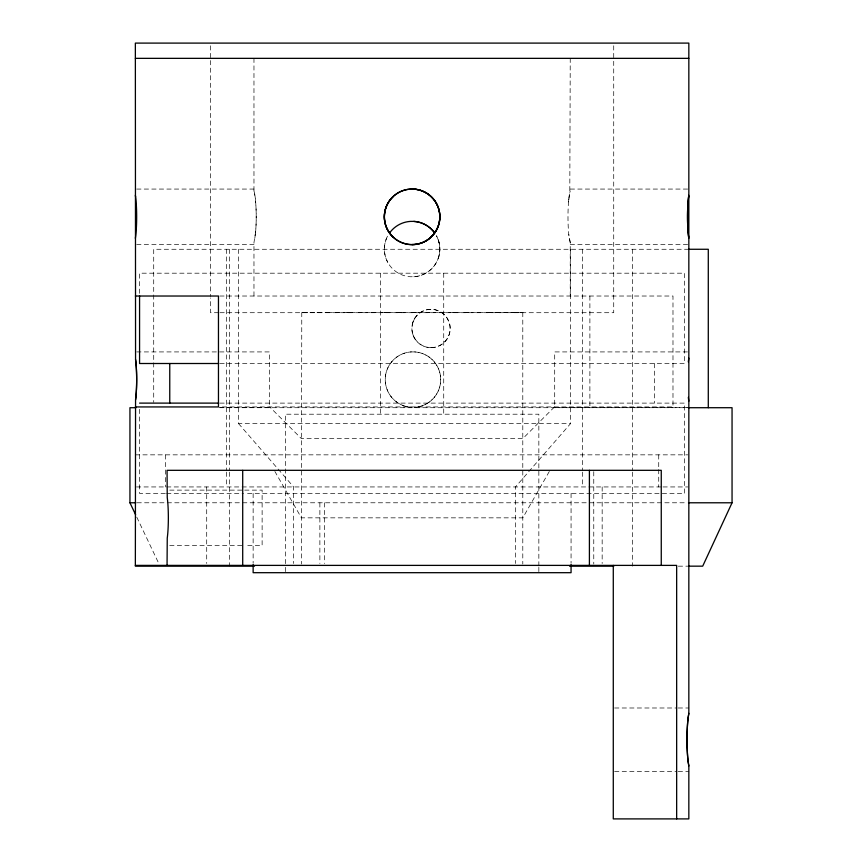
<?xml version="1.0" encoding="UTF-8"?>
<svg xmlns="http://www.w3.org/2000/svg" width="862" height="862" viewBox="0 0 862 862"><rect width="100%" height="100%" fill="white"/><g stroke="black" fill="none" stroke-linecap="round" stroke-linejoin="round"><path stroke-width="0.65" stroke-dasharray="4.31 3.23" d="M568.532 201.945L568.791 199.122M253.967 296.022L253.967 242.578L255.658 231.652A27.595 3.459 -90 0 0 255.098 196.59L253.967 191.019L253.967 58.347M430.989 347.666A19.223 19.179 88.3 0 0 447.184 338.788L449.231 334.434A19.136 19.104 -90 0 0 449.242 322.582L447.195 318.24A19.223 19.179 -90 0 0 414.848 318.207C410.862 324.284 410.872 332.646 414.805 338.755A19.19 19.19 0 0 0 447.184 338.788C451.117 332.689 451.138 324.338 447.206 318.24A19.19 19.19 0 0 0 414.805 318.186M570.235 296.022L570.235 242.578L569.092 237.007A27.595 3.459 -90 0 1 569.804 192.495L570.235 58.347M569.814 192.495L570.235 191.019M412.769 322.55L414.816 318.207M413.835 276.777A27.746 27.692 -90 0 0 436.42 235.714L437.874 238.871A27.282 26.808 -90 0 1 437.874 259.29L436.398 262.436A27.789 27.735 90 0 1 413.835 276.745L410.355 276.756A27.746 27.692 -90 0 1 387.781 235.714L386.316 238.871A27.282 26.808 -90 0 0 386.316 259.29L387.803 262.436M549.299 471.471L522.792 517.846L301.398 517.846L274.903 471.471M301.775 312.464L301.398 564.06M570.59 249.269L570.59 423.565L515.465 486.944L515.465 563.479M554.481 406.939L522.792 438.629L301.398 438.629L269.709 406.939M521.424 312.464L520.303 312.464M303.898 312.464L302.767 312.464M518.331 312.464L516.478 312.464M307.723 312.464L305.87 312.464M513.558 312.464L511.004 312.464M313.186 312.464L310.632 312.464M507.19 312.464L503.979 312.464M320.211 312.464L317 312.464M499.324 312.464L495.499 312.464M329.349 312.464L301.183 312.464M490.737 312.464L324.866 312.464M339.229 312.464L336.169 312.464M480.349 312.464L477.289 312.464M350.252 312.464L346.901 312.464M468.874 312.464L465.534 312.464M362.255 312.464L358.667 312.464M456.515 312.464L452.927 312.464M375.035 312.464L371.263 312.464M443.456 312.464L439.685 312.464M388.406 312.464L384.517 312.464M402.155 312.464L398.201 312.464M416.055 312.464L412.101 312.464M429.89 312.464L426 312.464M136.692 189.069L253.967 189.069M570.235 189.069L688.835 189.069M136.692 244.528L253.967 244.528M570.235 244.528L688.835 244.528M688.813 249.269L153.716 249.269L153.716 293.586M219.81 296.022L672.985 296.022L672.985 406.939L219.81 406.939M523.008 312.464L488.021 312.464M218.7 312.712L210.479 312.712L210.479 297.95M219.961 312.712L613.722 312.712L613.722 60.534M136.702 351.922L269.494 351.922L269.494 407.381L219.864 407.381M411.228 351.922L414.708 351.922A27.746 27.692 -90 0 1 440.708 379.592A27.746 27.692 -90 0 1 414.708 407.295L411.228 407.273A27.746 27.692 -90 0 1 385.228 379.592A27.746 27.692 -90 0 1 411.228 351.901A27.724 27.724 0 0 0 385.239 379.592A27.724 27.724 0 0 0 411.228 407.273M687.488 351.922L554.697 351.922L554.697 407.381L687.488 407.381M219.929 363.505L684.622 363.505L684.622 273.189L139.569 273.189L139.569 294.448M219.929 403.114L684.622 403.114L684.622 493.43L244.97 493.43M219.422 407.715L687.574 407.715M238.515 249.269L238.515 423.565L570.59 423.565M135.356 454.845L687.747 454.845M136.455 486.944L661.704 486.944M662.986 486.944L687.747 486.944M169.728 490.122L243.375 490.122M244.711 490.122L262.123 490.122L262.123 545.581L244.711 545.581M165.332 493.43L139.569 493.43L139.569 408.426M166.657 493.43L243.655 493.43M137.047 502.783L165.849 502.783M167.185 502.783L687.219 502.783M169.728 545.581L243.375 545.581M678.286 566.162L687.747 566.162M614.606 707.993L676.907 707.993M678.232 707.993L688.835 707.993M614.606 771.361L676.907 771.361M678.232 771.361L688.835 771.361M238.515 423.565L293.64 486.944L293.64 563.479M414.805 338.755L412.758 334.402M136.767 517.135L158.92 563.77M570.235 242.578L568.801 234.475M253.967 191.019L254.376 192.495A27.649 3.491 90 0 1 255.4 234.507M658.73 454.845L658.73 468.217M658.73 469.553L658.73 486.944M654.43 363.505L654.43 403.114M632.622 249.269L632.622 470.824M632.622 472.171L632.622 566.162M613.722 45.783L613.722 59.198M602.161 486.944L602.161 563.479M593.767 471.654L593.767 564.05M589.888 296.022L589.888 406.939M582.453 249.269L582.453 470.824M582.453 472.171L582.453 486.944M571.064 493.43L571.064 563.285M538.847 565.978L538.847 414.202L285.344 414.202L285.344 565.978M538.847 567.325L538.847 572.691M522.792 312.464L522.792 564.06M443.725 273.189L443.725 414.202M380.465 273.189L380.465 414.202M324.36 502.783L324.36 563.522M319.877 502.783L319.877 563.522M285.344 567.325L285.344 572.691M253.137 493.43L253.137 563.285M229.378 249.269L229.378 470.824M229.378 472.171L229.378 566.162M226.652 249.269L226.652 470.824M226.652 472.171L226.652 486.944M210.479 45.783L210.479 59.198M210.479 60.534L210.479 296.614M206.708 486.944L206.708 563.479M165.461 454.845L165.461 486.944M153.716 294.923L153.716 402.349M437.874 238.871A27.282 26.808 90 0 1 437.874 259.29M414.708 351.922A27.724 27.724 0 0 1 440.697 379.592A27.724 27.724 0 0 1 414.708 407.273M568.855 199.596A27.918 3.351 -89.6 0 1 569.836 192.905M255.335 234.001A27.918 3.351 -89.6 0 1 254.355 240.692M431.075 347.634A19.136 19.104 -90 0 1 414.956 338.766M412.909 334.402A19.136 19.104 -90 0 1 412.92 322.55"/><path stroke-width="1.29" d="M135.356 238.311L135.56 237.007A27.627 3.459 -90 0 0 135.56 196.568M688.835 765.984L688.145 761.642A31.538 3.954 -90 0 1 688.253 716.828L688.835 713.477L688.835 43.1L135.356 43.1L135.56 359.443A27.627 3.459 90 0 1 135.56 399.882L135.356 566.162L254.505 566.162M688.63 196.59L688.835 195.286M688.835 358.139L688.63 359.443A27.627 3.459 90 0 0 688.329 361.965M688.835 713.37L688.145 717.712A31.538 3.954 90 0 0 688.253 762.525L688.835 765.876L688.835 818.9L613.281 818.9L613.281 565.386M688.479 407.715L732.053 407.715L732.053 502.783L702.702 566.162L688.91 566.162M393.115 196.59L390.734 199.122A27.422 26.937 90 0 0 390.712 234.486L393.115 237.007M431.075 237.007L433.457 234.475A27.422 26.937 90 0 0 433.478 199.111L431.075 196.59A27.81 27.756 -90 0 0 392.264 197.43A27.81 27.756 -90 0 0 392.264 236.339A27.81 27.756 -90 0 0 431.075 237.179M135.356 58.347L688.835 58.347M413.835 221.415A27.789 27.735 -90 0 1 434.534 232.783A27.746 27.692 -90 0 0 413.835 221.383L410.355 221.405A27.789 27.735 -90 0 0 389.689 232.815M688.813 249.269L708.284 249.269L708.284 407.715M135.356 296.022L218.463 296.022L218.463 406.939L135.356 406.939M218.679 363.505L139.569 363.505L139.569 295.774M139.569 403.114L218.679 403.114M135.862 407.715L129.946 407.715L129.946 502.783L135.625 514.743M129.946 502.783L135.862 502.783M688.479 502.783L732.053 502.783M135.356 565.386L676.659 565.386L676.659 818.9M569.567 566.162L613.83 566.162M688.63 237.028A27.627 3.459 90 0 1 688.63 196.568A27.627 3.459 -90 0 0 688.63 237.028L688.835 238.311M688.835 401.164L688.63 399.86A27.627 3.459 90 0 1 688.329 397.339M135.356 195.286L135.56 196.59M661.262 565.386L661.262 470.318L167.056 470.318L167.25 497.633A27.627 3.459 90 0 1 167.25 538.082L167.056 565.386M589.403 470.318L589.403 565.386M571.064 564.632L571.064 572.691L253.137 572.691L253.137 564.632M242.707 470.318L242.707 565.386M169.76 363.505L169.76 403.114M135.56 359.422A27.627 3.459 -90 0 1 135.56 399.882M412.101 244.549A27.756 27.703 90 0 1 384.355 216.804A27.756 27.703 90 0 1 412.101 189.047A27.756 27.703 -90 0 1 439.846 216.804A27.756 27.703 90 0 1 412.101 244.549A27.756 27.703 -90 0 0 439.846 216.804A27.756 27.703 90 0 0 412.101 189.047"/></g></svg>
